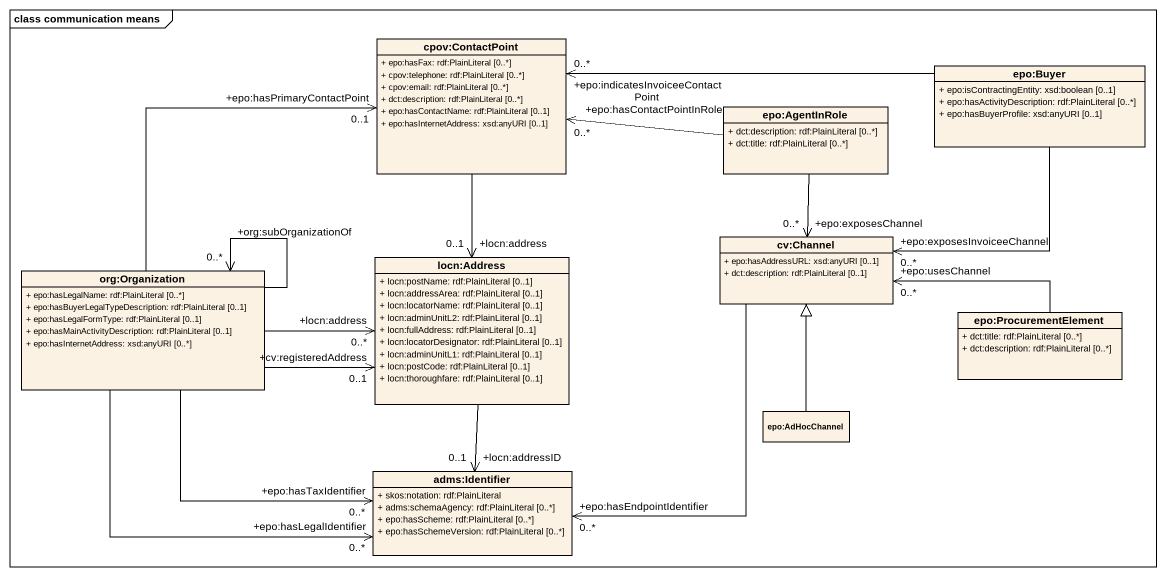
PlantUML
@startuml
mainframe class communication means
hide circle
hide empty members
skinparam classAttributeIconSize 0
class "cpov:ContactPoint" as cpov_ContactPoint {
  + epo:hasFax: rdf:PlainLiteral [0..*]
  + cpov:telephone: rdf:PlainLiteral [0..*]
  + cpov:email: rdf:PlainLiteral [0..*]
  + dct:description: rdf:PlainLiteral [0..*]
  + epo:hasContactName: rdf:PlainLiteral [0..1]
  + epo:hasInternetAddress: xsd:anyURI [0..1]
}
class "epo:Buyer" as epo_Buyer {
  + epo:isContractingEntity: xsd:boolean [0..1]
  + epo:hasActivityDescription: rdf:PlainLiteral [0..*]
  + epo:hasBuyerProfile: xsd:anyURI [0..1]
}
class "epo:AgentInRole" as epo_AgentInRole {
  + dct:description: rdf:PlainLiteral [0..*]
  + dct:title: rdf:PlainLiteral [0..*]
}
class "cv:Channel" as cv_Channel {
  + epo:hasAddressURL: xsd:anyURI [0..1]
  + dct:description: rdf:PlainLiteral [0..1]
}
class "org:Organization" as org_Organization {
  + epo:hasLegalName: rdf:PlainLiteral [0..*]
  + epo:hasBuyerLegalTypeDescription: rdf:PlainLiteral [0..1]
  + epo:hasLegalFormType: rdf:PlainLiteral [0..1]
  + epo:hasMainActivityDescription: rdf:PlainLiteral [0..1]
  + epo:hasInternetAddress: xsd:anyURI [0..*]
}
class "locn:Address" as locn_Address {
  + locn:postName: rdf:PlainLiteral [0..1]
  + locn:addressArea: rdf:PlainLiteral [0..1]
  + locn:locatorName: rdf:PlainLiteral [0..1]
  + locn:adminUnitL2: rdf:PlainLiteral [0..1]
  + locn:fullAddress: rdf:PlainLiteral [0..1]
  + locn:locatorDesignator: rdf:PlainLiteral [0..1]
  + locn:adminUnitL1: rdf:PlainLiteral [0..1]
  + locn:postCode: rdf:PlainLiteral [0..1]
  + locn:thoroughfare: rdf:PlainLiteral [0..1]
}
class "epo:ProcurementElement" as epo_ProcurementElement {
  + dct:title: rdf:PlainLiteral [0..*]
  + dct:description: rdf:PlainLiteral [0..*]
}
class "epo:AdHocChannel" as epo_AdHocChannel
class "adms:Identifier" as adms_Identifier {
  + skos:notation: rdf:PlainLiteral
  + adms:schemaAgency: rdf:PlainLiteral [0..*]
  + epo:hasScheme: rdf:PlainLiteral [0..*]
  + epo:hasSchemeVersion: rdf:PlainLiteral [0..*]
}
cpov_ContactPoint --> "+locn:address\n0..1" locn_Address
epo_Buyer -left-> "+epo:indicatesInvoiceeContactPoint\n0..*" cpov_ContactPoint
epo_Buyer --> "+epo:exposesInvoiceeChannel\n0..*" cv_Channel
epo_AgentInRole -left-> "+epo:hasContactPointInRole\n0..*" cpov_ContactPoint
epo_AgentInRole --> "+epo:exposesChannel\n0..*" cv_Channel
cv_Channel --> "+epo:hasEndpointIdentifier\n0..*" adms_Identifier
org_Organization -up-> "+epo:hasPrimaryContactPoint\n0..1" cpov_ContactPoint
org_Organization --> "+org:subOrganizationOf\n0..*" org_Organization
org_Organization -right-> "+cv:registeredAddress\n0..1" locn_Address
org_Organization -right-> "+locn:address\n0..*" locn_Address
org_Organization -right-> "+epo:hasLegalIdentifier\n0..*" adms_Identifier
org_Organization -right-> "+epo:hasTaxIdentifier\n0..*" adms_Identifier
locn_Address --> "+locn:addressID\n0..1" adms_Identifier
epo_ProcurementElement -left-> "+epo:usesChannel\n0..*" cv_Channel
epo_AdHocChannel -up-|> cv_Channel
@enduml
